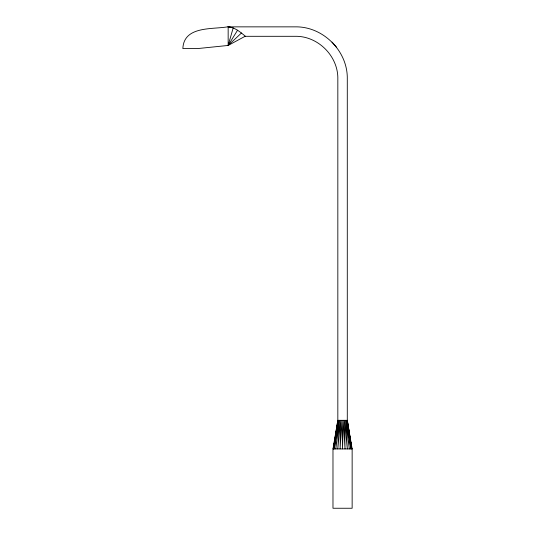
<?xml version="1.0" encoding="UTF-8"?>
<svg xmlns="http://www.w3.org/2000/svg" width="535" height="535" viewBox="0 0 535 535"><rect width="100%" height="100%" fill="white"/><g stroke="black" fill="none" stroke-linecap="round" stroke-linejoin="round"><path stroke-width="0.8" d="M333.586 447.293L333.305 448.925L337.832 420.323L337.832 79.113C338.381 56.202 317.937 35.758 295.032 36.306L245.077 36.306M333.305 448.925L338.153 420.323L334.261 448.925L338.775 420.323L335.786 448.925L339.651 420.323L337.772 448.925L340.728 420.323L340.079 448.925L341.932 420.323L342.56 448.925L343.176 420.323L345.042 448.925L344.38 420.323L347.349 448.925L345.456 420.323L349.335 448.925L346.339 420.323L350.86 448.925L346.968 420.323L347.242 421.961M332.977 448.925L337.832 420.323L347.289 420.323L352.144 448.925L352.144 508.25L332.977 508.25L332.977 448.925L352.144 448.925M333.86 445.655L334.141 444.023M334.415 442.391L334.689 440.753M335.385 436.667L335.666 435.035M335.94 433.397L336.221 431.765M336.495 430.133L336.776 428.495M337.05 426.863L337.324 425.231M337.605 423.593L337.879 421.961M233.193 27.88L228.157 45.448L197.669 48.571L182.856 48.571C183.839 25.593 212.743 29.612 228.157 26.75L229.013 26.857L228.157 26.857C235.005 27.345 240.235 32.053 245.297 36.193L228.157 45.448L228.157 26.75M237.58 30.181L228.157 45.448L241.486 32.983M231.046 27.519L228.164 26.857L295.34 26.857C323.08 26.335 347.803 51.066 347.289 78.799L347.289 420.323L351.816 448.925L346.961 420.323M332.034 42.111L336.528 47.234M347.523 423.593L347.797 425.231M348.078 426.863L348.766 430.949M349.047 432.581L349.322 434.219M349.596 435.851L349.877 437.483M350.151 439.121L350.432 440.753M350.706 442.391L350.987 444.023M351.261 445.655L351.535 447.293M347.289 420.323L351.555 447.293"/></g></svg>
